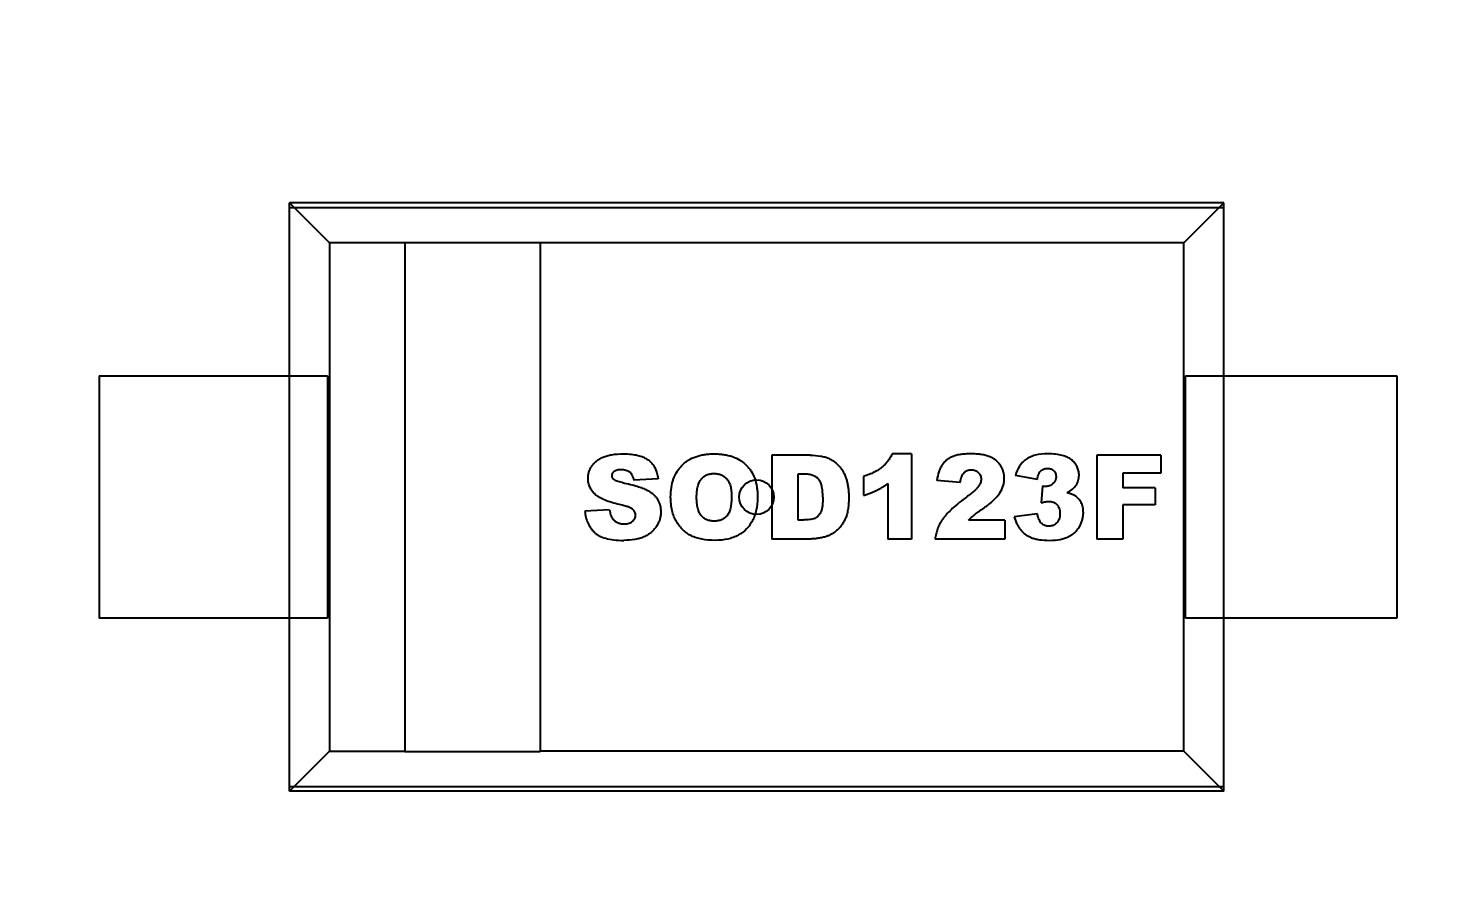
# Model space of a CAD drawing. Header units: inches. Extents: x 398 to 599, y 40 to 151.
# Drawn here: x 554.281 to 558.404, y 79.952 to 82.382 of the extents above; entities that cross this region are included whole.
import ezdxf

# ---------------------------------------------------------------- set-up
doc = ezdxf.new("R2010")
doc.units = ezdxf.units.IN
doc.header["$LTSCALE"] = 1.21
doc.header["$MEASUREMENT"] = 0
doc.header["$PDMODE"] = 3
doc.header["$PDSIZE"] = 0.3125
doc.layers.get('0').update_dxf_attribs({"linetype": 'CONTINUOUS'})
doc.layers.get('Defpoints').update_dxf_attribs({"linetype": 'CONTINUOUS'})
doc.layers.add('DIM', color=3, linetype='CONTINUOUS')
doc.styles.get("Standard").update_dxf_attribs({"font": 'txt', "width": 0.8})
doc.dimstyles.get("Standard").update_dxf_attribs({"dimtxt": 0.15625, "dimasz": 0.1875, "dimexe": 0.125, "dimexo": 0.0625, "dimgap": 0.09, "dimtad": 0, "dimtih": 1, "dimtoh": 1, "dimzin": 4, "dimdsep": 46, "dimtxsty": 'Standard', "dimblk": '_FILLED', "dimblk1": '_FILLED', "dimblk2": '_FILLED', "dimcen": 0.09, "dimazin": 1, "dimtp": 0.01, "dimtm": 0.01, "dimtfac": 1, "dimtofl": 0, "dimtmove": 0, "dimatfit": 3, "dimldrblk": '_FILLED', "dimfxl": 1, "dimtolj": 1, "dimtzin": 4, "dimarcsym": 0})

# ---------------------------------------------------------------- blocks, each defined once
blk = doc.blocks.new('_FILLED')
at = {"color": 0, "linetype": 'ByBlock'}
blk.add_solid([(0, 0), (-1, 0.1667), (-1, -0.1667)], dxfattribs=at)
blk = doc.blocks.new('*D71')
at = {"layer": 'Defpoints', "color": 0}
for p in [(570.261, 87.005), (553.751, 68.4022), (553.751, 64.8591)]:
    blk.add_point(p, dxfattribs=at)
at = {"layer": 'DIM', "color": 0, "lineweight": -2}
for p, q in [((570.261, 86.9425), (570.261, 64.7341)), ((553.751, 68.3397), (553.751, 64.7341)), ((555.751, 64.8591), (559.2494, 64.8591)), ((568.261, 64.8591), (564.7627, 64.8591))]:
    blk.add_line(p, q, dxfattribs=at)
at = {"layer": 'DIM', "color": 0, "lineweight": -2, "xscale": 2, "yscale": 2, "zscale": 2, "rotation": 180}
blk.add_blockref('_FILLED', (553.751, 64.8591), dxfattribs=at)
at = {"layer": 'DIM', "color": 0, "lineweight": -2, "xscale": 2, "yscale": 2, "zscale": 2}
blk.add_blockref('_FILLED', (570.261, 64.8591), dxfattribs=at)
at = {"layer": 'DIM', "color": 0, "insert": (562.006, 64.8591), "char_height": 2, "attachment_point": 5}
blk.add_mtext('\\A1;16.51', dxfattribs=at)

msp = doc.modelspace()

# ---------------------------------------------------------------- linework, layer by layer
at = {"color": 7, "linetype": 'Continuous'}
for p, q in [((555.0348, 80.1783), (555.0348, 81.8782)), ((555.1502, 81.7628), (555.0348, 81.8782)), ((557.7348, 81.8782), (555.0348, 81.8782)), ((557.7348, 81.8646), (555.0348, 81.8646)), ((557.7348, 81.8782), (557.6194, 81.7628)), ((557.7348, 80.1783), (557.7348, 81.8782)), ((555.1502, 81.7628), (555.1502, 80.2939)), ((557.6194, 81.7628), (555.1502, 81.7628)), ((555.3686, 81.7628), (555.3686, 80.2933)), ((555.7595, 81.7628), (555.7595, 80.2933)), ((557.6194, 80.2939), (557.6194, 81.7628)), ((554.4848, 81.3782), (554.4848, 80.6782)), ((554.4848, 81.3782), (555.1448, 81.3782)), ((555.1448, 81.3782), (555.1448, 80.6782)), ((557.6248, 80.6782), (557.6248, 81.3782)), ((557.6248, 81.3782), (558.2348, 81.3782)), ((558.2348, 81.3782), (558.2348, 80.6782)), ((556.8325, 81.1532), (556.7768, 81.1532)), ((556.8325, 81.1532), (556.8325, 80.9071)), ((556.4285, 81.1492), (556.4285, 80.9071)), ((556.5397, 81.1492), (556.4285, 81.1492)), ((557.3678, 81.1492), (557.3678, 80.9071)), ((557.553, 81.1492), (557.3678, 81.1492)), ((557.553, 81.1492), (557.553, 81.097)), ((556.1001, 81.0812), (556.0297, 81.077)), ((556.5036, 81.0948), (556.5036, 80.9624)), ((556.694, 81.0878), (556.694, 81.0334)), ((556.9734, 81.0703), (556.9058, 81.0758)), ((557.1962, 81.0793), (557.1326, 81.0906)), ((557.4428, 81.097), (557.4428, 81.055)), ((557.553, 81.097), (557.4428, 81.097)), ((556.7644, 81.068), (556.7644, 80.9071)), ((557.211, 81.0596), (557.2075, 81.0118)), ((557.5371, 81.055), (557.4428, 81.055)), ((557.5371, 81.055), (557.5371, 81.006)), ((555.9598, 80.9918), (555.8887, 80.9875)), ((557.4428, 81.006), (557.4428, 80.9071)), ((557.5371, 81.006), (557.4428, 81.006)), ((556.5036, 80.9624), (556.5218, 80.9624)), ((557.1025, 80.9617), (556.9974, 80.9617)), ((557.1025, 80.9617), (557.1025, 80.9071)), ((557.1962, 80.9799), (557.1292, 80.9711)), ((556.5396, 80.9071), (556.4285, 80.9071)), ((556.8325, 80.9071), (556.7644, 80.9071)), ((557.1025, 80.9071), (556.9008, 80.9071)), ((557.4428, 80.9071), (557.3678, 80.9071)), ((555.1448, 80.6782), (554.4848, 80.6782)), ((558.2348, 80.6782), (557.6248, 80.6782)), ((555.1502, 80.2939), (555.0348, 80.1785)), ((555.1502, 80.2939), (555.3686, 80.2939)), ((555.3686, 80.2933), (555.7595, 80.2933)), ((557.6194, 80.2939), (555.7595, 80.2939)), ((557.7348, 80.1785), (557.6194, 80.2939)), ((555.0348, 80.1919), (557.7348, 80.1919)), ((557.7348, 80.1783), (555.0348, 80.1783))]:
    msp.add_line(p, q, dxfattribs=at)
msp.add_circle((556.3848, 81.0282), 0.05, dxfattribs=at)
for radius, start, end in [(23, 281.22586, 258.77532), (22.75, 294.44334, 241.13427)]:
    msp.add_arc((553.751, 92.925), radius, start, end, dxfattribs=at)
for points, knots in [([(555.9889, 81.0067), (555.9726, 81.0103), (555.9515, 81.0167), (555.9331, 81.0258), (555.9244, 81.0315), (555.9187, 81.0359), (555.9138, 81.0406), (555.9082, 81.0474), (555.9027, 81.0565), (555.8994, 81.0668), (555.8981, 81.0756), (555.8978, 81.0817), (555.898, 81.0872), (555.8987, 81.0932), (555.9003, 81.1007), (555.9037, 81.1093), (555.9085, 81.1177), (555.9146, 81.1256), (555.922, 81.1326), (555.9308, 81.1387), (555.9408, 81.1439), (555.9526, 81.1481), (555.9711, 81.152), (555.9879, 81.1532), (556.0005, 81.1532)], [0, 0, 0, 0, 0.126004, 0.189006, 0.220507, 0.252007, 0.283329, 0.314651, 0.377294, 0.439937, 0.471258, 0.50258, 0.523193, 0.543806, 0.585033, 0.62626, 0.667486, 0.708856, 0.750225, 0.791594, 0.832963, 0.874722, 0.916482, 1, 1, 1, 1]), ([(556.0005, 81.1532), (556.016, 81.1532), (556.0364, 81.1511), (556.0581, 81.1439), (556.0716, 81.1364), (556.0826, 81.1266), (556.0938, 81.11), (556.0985, 81.0937), (556.1001, 81.0812)], [0, 0, 0, 0, 0.250246, 0.375369, 0.500493, 0.625369, 0.750246, 1, 1, 1, 1]), ([(556.1365, 81.0281), (556.1365, 81.0379), (556.1378, 81.0565), (556.1441, 81.0811), (556.1527, 81.099), (556.1616, 81.1117), (556.1693, 81.1204), (556.178, 81.1281), (556.1906, 81.1371), (556.2049, 81.144), (556.2208, 81.1488), (556.2336, 81.1514), (556.2449, 81.1526), (556.2543, 81.1532), (556.2617, 81.1533), (556.2691, 81.1532), (556.2787, 81.1526), (556.2903, 81.1514), (556.3032, 81.1489), (556.3194, 81.1441), (556.3338, 81.1374), (556.3464, 81.1286), (556.3551, 81.121), (556.3628, 81.1124), (556.3716, 81.1), (556.3801, 81.0824), (556.3852, 81.0622), (556.3872, 81.0444), (556.3876, 81.034), (556.3876, 81.0283), (556.3876, 81.0275)], [0, 0, 0, 0, 0.06129, 0.122581, 0.183871, 0.214517, 0.245162, 0.275806, 0.306451, 0.367739, 0.398384, 0.429028, 0.459673, 0.474995, 0.490317, 0.506016, 0.521715, 0.553113, 0.584511, 0.615909, 0.678705, 0.710103, 0.741501, 0.773132, 0.804764, 0.868026, 0.931289, 0.962921, 0.994552, 1, 1, 1, 1]), ([(556.7768, 81.1532), (556.775, 81.1494), (556.7711, 81.1421), (556.7642, 81.132), (556.7576, 81.1243), (556.7518, 81.1186), (556.7472, 81.1146), (556.7423, 81.1107), (556.735, 81.1058), (556.7247, 81.1), (556.7105, 81.0936), (556.6997, 81.0897), (556.694, 81.0878)], [0, 0, 0, 0, 0.125471, 0.250942, 0.376413, 0.439149, 0.501884, 0.564149, 0.626413, 0.750942, 0.875471, 1, 1, 1, 1]), ([(557.0878, 81.0403), (557.0922, 81.0471), (557.097, 81.0574), (557.1002, 81.0717), (557.1009, 81.0825), (557.1002, 81.0929), (557.0981, 81.1026), (557.0946, 81.1117), (557.0896, 81.1204), (557.0834, 81.1282), (557.0762, 81.1349), (557.0693, 81.1397), (557.0633, 81.1429), (557.0569, 81.1458), (557.048, 81.1488), (557.0373, 81.1509), (557.0277, 81.1521), (557.0201, 81.1528), (557.0133, 81.1531), (557.0076, 81.1532), (557.0033, 81.1532), (556.999, 81.1532), (556.9936, 81.1531), (556.9871, 81.1528), (556.9798, 81.1521), (556.9706, 81.1509), (556.9624, 81.1491), (556.955, 81.1468), (556.95, 81.1447), (556.9454, 81.1425), (556.9395, 81.1392), (556.9328, 81.1345), (556.9259, 81.1279), (556.9201, 81.1204), (556.9154, 81.1116), (556.91, 81.0979), (556.9072, 81.0853), (556.9058, 81.0758)], [0, 0, 0, 0, 0.076661, 0.114992, 0.153323, 0.189154, 0.224984, 0.260815, 0.296646, 0.332477, 0.368308, 0.404139, 0.422054, 0.43997, 0.476336, 0.512702, 0.530885, 0.549068, 0.567251, 0.576343, 0.585434, 0.594093, 0.602752, 0.620069, 0.637386, 0.654703, 0.689338, 0.706655, 0.723972, 0.741191, 0.75841, 0.792848, 0.827286, 0.861724, 0.896293, 0.930862, 1, 1, 1, 1]), ([(557.227, 81.1532), (557.2131, 81.1532), (557.1948, 81.1512), (557.175, 81.1444), (557.1627, 81.1373), (557.1524, 81.1283), (557.141, 81.114), (557.1353, 81.1006), (557.1326, 81.0906)], [0, 0, 0, 0, 0.25, 0.375, 0.5, 0.625, 0.75, 1, 1, 1, 1]), ([(557.2822, 81.0406), (557.288, 81.0438), (557.2981, 81.0506), (557.307, 81.0605), (557.3121, 81.0693), (557.3147, 81.0762), (557.3161, 81.0823), (557.3166, 81.0873), (557.3168, 81.0921), (557.3165, 81.0978), (557.3151, 81.1061), (557.3118, 81.1158), (557.3063, 81.1245), (557.3005, 81.131), (557.2956, 81.1356), (557.2899, 81.1398), (557.2812, 81.1445), (557.2684, 81.1492), (557.2496, 81.1525), (557.2349, 81.1532), (557.227, 81.1532)], [0, 0, 0, 0, 0.094723, 0.189446, 0.235782, 0.282118, 0.328453, 0.351621, 0.374789, 0.413996, 0.453203, 0.531617, 0.610031, 0.649238, 0.688445, 0.72739, 0.766334, 0.844223, 0.922111, 1, 1, 1, 1]), ([(556.5396, 81.1492), (556.5506, 81.1492), (556.5655, 81.1481), (556.5821, 81.1444), (556.593, 81.1405), (556.6026, 81.1356), (556.6143, 81.1277), (556.6243, 81.1177), (556.6326, 81.1061), (556.6378, 81.0968), (556.642, 81.0867), (556.6455, 81.076), (556.6481, 81.0647), (556.65, 81.0531), (556.6509, 81.0432), (556.6512, 81.0352), (556.6513, 81.0278), (556.6512, 81.0195), (556.6506, 81.0076), (556.6493, 80.9941), (556.647, 80.9825), (556.6446, 80.9743), (556.6425, 80.9687), (556.6401, 80.9635), (556.6367, 80.9568), (556.632, 80.949), (556.6255, 80.9405), (556.618, 80.9328), (556.6099, 80.9262), (556.6017, 80.9208), (556.5945, 80.9173), (556.5887, 80.915), (556.5837, 80.9135), (556.5782, 80.9121), (556.5703, 80.9103), (556.5607, 80.9086), (556.5499, 80.9074), (556.543, 80.9071), (556.5396, 80.9071)], [0, 0, 0, 0, 0.04475, 0.067126, 0.089501, 0.111748, 0.133994, 0.178487, 0.20113, 0.223772, 0.246414, 0.269056, 0.29193, 0.314803, 0.337677, 0.349114, 0.36055, 0.378602, 0.396655, 0.432759, 0.468863, 0.486915, 0.504968, 0.523194, 0.541421, 0.577873, 0.614326, 0.650779, 0.687511, 0.724243, 0.760976, 0.779342, 0.797708, 0.822987, 0.848267, 0.898827, 0.949387, 1, 1, 1, 1]), ([(557.1962, 81.0793), (557.1967, 81.0822), (557.1977, 81.0877), (557.1999, 81.0946), (557.2022, 81.0992), (557.2044, 81.1022), (557.2062, 81.1042), (557.2081, 81.1058), (557.2109, 81.1077), (557.2139, 81.1092), (557.2172, 81.1102), (557.2199, 81.1108), (557.2222, 81.1111), (557.2241, 81.1112), (557.2255, 81.1112), (557.2269, 81.1112), (557.2288, 81.1111), (557.231, 81.1108), (557.2334, 81.1103), (557.2365, 81.1093), (557.2394, 81.1079), (557.2419, 81.1061), (557.2436, 81.1046), (557.2452, 81.1029), (557.247, 81.1004), (557.2487, 81.097), (557.2497, 81.0931), (557.2501, 81.0897), (557.2502, 81.087), (557.2501, 81.0842), (557.2497, 81.0815), (557.249, 81.0789), (557.248, 81.0764), (557.2468, 81.0739), (557.2453, 81.0716), (557.2435, 81.0693), (557.2415, 81.0672), (557.2393, 81.0652), (557.2361, 81.0629), (557.2326, 81.0612), (557.2289, 81.06), (557.226, 81.0593), (557.2235, 81.059), (557.2214, 81.0589), (557.22, 81.0588), (557.2189, 81.0589), (557.2177, 81.0589), (557.216, 81.0591), (557.2137, 81.0593), (557.212, 81.0595), (557.211, 81.0596)], [0, 0, 0, 0, 0.040018, 0.080035, 0.120053, 0.140062, 0.160071, 0.180102, 0.200133, 0.240195, 0.260226, 0.280257, 0.300288, 0.310304, 0.320319, 0.329926, 0.339533, 0.358746, 0.37796, 0.397173, 0.4356, 0.454814, 0.474027, 0.493603, 0.513179, 0.55233, 0.591482, 0.611057, 0.630633, 0.651079, 0.671525, 0.691971, 0.712416, 0.732862, 0.753308, 0.773754, 0.794199, 0.814933, 0.835667, 0.877134, 0.897868, 0.918601, 0.939335, 0.949702, 0.960069, 0.96506, 0.970051, 0.980034, 0.990017, 1, 1, 1, 1]), ([(555.9974, 81.0701), (555.9908, 81.0715), (555.9828, 81.0737), (555.9766, 81.0763), (555.9739, 81.0778), (555.9724, 81.079), (555.9712, 81.0801), (555.9698, 81.0817), (555.9684, 81.0838), (555.9674, 81.0864), (555.967, 81.0896), (555.9675, 81.0932), (555.9687, 81.0967), (555.9708, 81.0999), (555.9736, 81.1029), (555.9773, 81.1054), (555.9817, 81.1071), (555.9861, 81.1079), (555.9901, 81.1082), (555.9935, 81.1083), (555.9971, 81.1082), (556.0019, 81.1078), (556.0074, 81.1066), (556.0132, 81.1043), (556.0197, 81.1), (556.0258, 81.092), (556.0287, 81.0825), (556.0297, 81.077)], [0, 0, 0, 0, 0.06184, 0.09276, 0.108221, 0.123681, 0.139196, 0.154711, 0.185741, 0.216772, 0.247802, 0.290469, 0.333135, 0.375802, 0.418469, 0.461135, 0.503802, 0.546469, 0.567802, 0.589136, 0.614815, 0.640494, 0.691852, 0.74321, 0.794568, 0.897284, 1, 1, 1, 1]), ([(555.9974, 81.0701), (556.0056, 81.0684), (556.0208, 81.065), (556.0401, 81.0596), (556.0532, 81.0551), (556.062, 81.0514), (556.0676, 81.0487), (556.0727, 81.0459), (556.0791, 81.042), (556.0861, 81.0367), (556.0931, 81.0296), (556.0986, 81.0219), (556.1028, 81.0136), (556.1059, 81.0049), (556.1077, 80.9958), (556.1082, 80.9874), (556.108, 80.9803), (556.1072, 80.9728), (556.1051, 80.9636), (556.1011, 80.9532), (556.0954, 80.943), (556.0883, 80.9337), (556.08, 80.9257), (556.0704, 80.9189), (556.0595, 80.9132), (556.0472, 80.9087), (556.0288, 80.9045), (556.0127, 80.9032), (556.001, 80.9032)], [0, 0, 0, 0, 0.038211, 0.076422, 0.114632, 0.133738, 0.152843, 0.172122, 0.1914, 0.229958, 0.268515, 0.307072, 0.345205, 0.383338, 0.421471, 0.459604, 0.481926, 0.504248, 0.548891, 0.593535, 0.638178, 0.683208, 0.728237, 0.773267, 0.818296, 0.863722, 0.909148, 1, 1, 1, 1]), ([(556.2115, 81.0274), (556.2115, 81.0336), (556.2121, 81.045), (556.2146, 81.0596), (556.2182, 81.0695), (556.2219, 81.0762), (556.2251, 81.0805), (556.2287, 81.0842), (556.2338, 81.0886), (556.2394, 81.0919), (556.2457, 81.0942), (556.2506, 81.0955), (556.255, 81.0961), (556.2586, 81.0963), (556.2615, 81.0964), (556.2644, 81.0963), (556.2682, 81.0961), (556.2727, 81.0955), (556.2779, 81.0942), (556.2843, 81.0919), (556.2901, 81.0886), (556.2953, 81.0844), (556.2989, 81.0807), (556.3021, 81.0765), (556.3059, 81.07), (556.3095, 81.0606), (556.3117, 81.0492), (556.3125, 81.0389), (556.3127, 81.0334), (556.3127, 81.0306)], [0, 0, 0, 0, 0.061888, 0.123775, 0.185663, 0.216607, 0.247551, 0.277999, 0.308447, 0.369343, 0.399791, 0.430239, 0.460687, 0.475911, 0.491135, 0.507007, 0.522879, 0.554622, 0.586366, 0.61811, 0.681597, 0.713341, 0.745084, 0.776949, 0.808813, 0.872542, 0.936271, 0.968136, 1, 1, 1, 1]), ([(556.5762, 81.0278), (556.5762, 81.0342), (556.5757, 81.046), (556.5734, 81.0606), (556.5702, 81.0703), (556.5668, 81.0766), (556.5639, 81.0805), (556.5605, 81.0838), (556.5553, 81.0877), (556.5475, 81.0914), (556.5379, 81.0936), (556.5292, 81.0946), (556.523, 81.0948), (556.5175, 81.0948), (556.5113, 81.0948), (556.5067, 81.0948), (556.5036, 81.0948)], [0, 0, 0, 0, 0.107908, 0.215817, 0.323725, 0.377679, 0.431633, 0.485587, 0.539541, 0.64745, 0.755358, 0.809312, 0.863266, 0.89745, 0.931633, 1, 1, 1, 1]), ([(556.9734, 81.0703), (556.9744, 81.0771), (556.9765, 81.0858), (556.9806, 81.0944), (556.9843, 81.0992), (556.9886, 81.1027), (556.9935, 81.1053), (556.9981, 81.1066), (557.002, 81.1071), (557.0051, 81.1072), (557.0082, 81.1071), (557.012, 81.1066), (557.0165, 81.1054), (557.0214, 81.1029), (557.0257, 81.0994), (557.0293, 81.0952), (557.0318, 81.0907), (557.0333, 81.0858), (557.0339, 81.0805), (557.0333, 81.0752), (557.0318, 81.0698), (557.0297, 81.0652), (557.0274, 81.0615), (557.0255, 81.0587), (557.0232, 81.0557), (557.0191, 81.0513), (557.0124, 81.0449), (557.0016, 81.0359), (556.9926, 81.029), (556.9876, 81.0253)], [0, 0, 0, 0, 0.087997, 0.131996, 0.175994, 0.220012, 0.26403, 0.308049, 0.330058, 0.352067, 0.373245, 0.394424, 0.436781, 0.479138, 0.521495, 0.562588, 0.603681, 0.644774, 0.685867, 0.725134, 0.7644, 0.803667, 0.8233, 0.842933, 0.862567, 0.8822, 0.921467, 0.960733, 1, 1, 1, 1]), ([(556.2647, 80.9032), (556.251, 80.9032), (556.2322, 80.9048), (556.2107, 80.9102), (556.1964, 80.9158), (556.1837, 80.9233), (556.1722, 80.9327), (556.162, 80.944), (556.1529, 80.9571), (556.1455, 80.9721), (556.1386, 80.9944), (556.1365, 81.0139), (556.1365, 81.0281)], [0, 0, 0, 0, 0.166314, 0.24947, 0.332627, 0.415784, 0.498941, 0.582098, 0.665255, 0.748941, 0.832627, 1, 1, 1, 1]), ([(556.3127, 81.0306), (556.3127, 81.0238), (556.3121, 81.0114), (556.3097, 80.9957), (556.3062, 80.9853), (556.3027, 80.9786), (556.2995, 80.9743), (556.296, 80.9707), (556.2922, 80.9676), (556.2881, 80.9649), (556.2836, 80.9627), (556.2787, 80.961), (556.2735, 80.9597), (556.2689, 80.9591), (556.2651, 80.9589), (556.2621, 80.9588), (556.2592, 80.9589), (556.2554, 80.9591), (556.2509, 80.9597), (556.2458, 80.9609), (556.2394, 80.9632), (556.2337, 80.9665), (556.2285, 80.9709), (556.225, 80.9747), (556.2218, 80.979), (556.2181, 80.9857), (556.2146, 80.9956), (556.2121, 81.01), (556.2115, 81.0214), (556.2115, 81.0274)], [0, 0, 0, 0, 0.063337, 0.126675, 0.190013, 0.221682, 0.253351, 0.285081, 0.316811, 0.348541, 0.380271, 0.412001, 0.443732, 0.475462, 0.491327, 0.507192, 0.522581, 0.53797, 0.568749, 0.599527, 0.630305, 0.691862, 0.72264, 0.753418, 0.784241, 0.815064, 0.876709, 0.938355, 1, 1, 1, 1]), ([(556.5762, 81.0278), (556.5762, 81.0229), (556.576, 81.0138), (556.575, 81.0023), (556.5736, 80.9944), (556.5721, 80.9891), (556.5708, 80.9856), (556.5692, 80.9825), (556.5671, 80.9787), (556.564, 80.9745), (556.5605, 80.9711), (556.5575, 80.9689), (556.5551, 80.9675), (556.5525, 80.9662), (556.5483, 80.9648), (556.5421, 80.9635), (556.5329, 80.9626), (556.5257, 80.9624), (556.5218, 80.9624)], [0, 0, 0, 0, 0.081801, 0.163602, 0.245403, 0.286304, 0.327204, 0.369039, 0.410874, 0.494544, 0.578214, 0.620049, 0.661884, 0.704149, 0.746413, 0.830942, 0.915471, 1, 1, 1, 1]), ([(556.694, 81.0334), (556.6978, 81.0345), (556.7052, 81.0369), (556.7136, 81.0399), (556.7198, 81.0424), (556.7243, 81.0443), (556.7278, 81.0458), (556.7305, 81.0471), (556.7325, 81.048), (556.7344, 81.049), (556.737, 81.0503), (556.7403, 81.0521), (556.7442, 81.0544), (556.7495, 81.0576), (556.7562, 81.062), (556.7616, 81.066), (556.7644, 81.068)], [0, 0, 0, 0, 0.125382, 0.250764, 0.313455, 0.376146, 0.438837, 0.470182, 0.501528, 0.532682, 0.563837, 0.626146, 0.688455, 0.750764, 0.875382, 1, 1, 1, 1]), ([(556.9974, 80.9617), (556.999, 80.9632), (557.002, 80.9661), (557.0062, 80.97), (557.0094, 80.9729), (557.0118, 80.975), (557.0135, 80.9764), (557.0154, 80.9778), (557.0185, 80.9803), (557.0234, 80.9839), (557.0297, 80.9885), (557.0349, 80.9922), (557.0381, 80.9944), (557.0412, 80.9966), (557.0449, 80.9992), (557.0502, 81.0031), (557.0565, 81.0079), (557.0634, 81.0136), (557.0717, 81.0211), (557.0805, 81.0301), (557.0857, 81.037), (557.0878, 81.0403)], [0, 0, 0, 0, 0.067818, 0.135635, 0.203453, 0.237361, 0.27127, 0.305179, 0.339088, 0.406905, 0.474723, 0.508631, 0.525586, 0.54254, 0.571131, 0.599723, 0.656905, 0.714088, 0.77127, 0.885635, 1, 1, 1, 1]), ([(557.2315, 80.9032), (557.2428, 80.9032), (557.2581, 80.9046), (557.2753, 80.9089), (557.2865, 80.9135), (557.2963, 80.9193), (557.3049, 80.9262), (557.311, 80.9328), (557.3153, 80.9387), (557.3182, 80.9435), (557.3208, 80.9484), (557.3237, 80.9549), (557.3266, 80.9633), (557.3283, 80.9718), (557.329, 80.9787), (557.3292, 80.9836), (557.329, 80.9881), (557.3287, 80.9935), (557.3276, 80.9997), (557.3256, 81.0067), (557.3226, 81.013), (557.3189, 81.0188), (557.3146, 81.0241), (557.3105, 81.028), (557.3068, 81.0308), (557.3037, 81.0328), (557.2998, 81.0347), (557.2932, 81.0375), (557.287, 81.0394), (557.2822, 81.0406)], [0, 0, 0, 0, 0.098589, 0.147884, 0.197179, 0.246245, 0.295312, 0.344378, 0.368911, 0.393445, 0.417848, 0.44225, 0.491056, 0.539862, 0.564265, 0.588668, 0.608302, 0.627937, 0.667206, 0.706475, 0.745744, 0.785013, 0.824282, 0.863551, 0.883186, 0.90282, 0.927115, 0.95141, 1, 1, 1, 1]), ([(555.8887, 80.9875), (555.8892, 80.9814), (555.8911, 80.9697), (555.8966, 80.9537), (555.9032, 80.9417), (555.9099, 80.933), (555.9155, 80.9268), (555.9219, 80.9212), (555.9322, 80.9148), (555.948, 80.9087), (555.9718, 80.9042), (555.9907, 80.9032), (556.001, 80.9032)], [0, 0, 0, 0, 0.125318, 0.250636, 0.375954, 0.438613, 0.501272, 0.563613, 0.625954, 0.750636, 0.875318, 1, 1, 1, 1]), ([(555.9598, 80.9918), (555.9606, 80.986), (555.9623, 80.9784), (555.9658, 80.9704), (555.9697, 80.9644), (555.9753, 80.9588), (555.9829, 80.9542), (555.9903, 80.952), (555.9968, 80.9511), (556.0017, 80.9509), (556.006, 80.951), (556.0109, 80.9514), (556.0164, 80.9526), (556.0221, 80.9549), (556.0269, 80.9582), (556.0307, 80.9621), (556.0333, 80.9663), (556.0349, 80.9709), (556.0355, 80.9756), (556.035, 80.9804), (556.0334, 80.9847), (556.0313, 80.9881), (556.029, 80.9907), (556.0272, 80.9926), (556.0249, 80.9944), (556.0208, 80.9968), (556.014, 80.9998), (556.0031, 81.0033), (555.9939, 81.0055), (555.9889, 81.0067)], [0, 0, 0, 0, 0.068143, 0.102214, 0.136286, 0.192542, 0.248798, 0.305055, 0.333183, 0.361311, 0.38217, 0.403029, 0.444747, 0.486465, 0.528184, 0.569236, 0.610289, 0.651342, 0.692395, 0.731445, 0.770495, 0.809545, 0.82907, 0.848595, 0.867521, 0.886446, 0.924298, 0.962149, 1, 1, 1, 1]), ([(556.3876, 81.0275), (556.3874, 81.0139), (556.3856, 80.9953), (556.3797, 80.9741), (556.3735, 80.96), (556.3655, 80.9474), (556.3529, 80.9323), (556.3371, 80.9201), (556.3179, 80.9113), (556.2966, 80.9051), (556.2781, 80.9032), (556.2647, 80.9032)], [0, 0, 0, 0, 0.163754, 0.245632, 0.327509, 0.41157, 0.495632, 0.663754, 0.747816, 0.831877, 1, 1, 1, 1]), ([(556.9876, 81.0253), (556.9796, 81.0194), (556.9647, 81.0078), (556.9464, 80.9917), (556.9343, 80.9792), (556.9265, 80.9698), (556.9216, 80.9631), (556.9175, 80.9566), (556.9125, 80.9476), (556.9074, 80.9361), (556.9031, 80.9219), (556.9014, 80.9121), (556.9008, 80.9071)], [0, 0, 0, 0, 0.125, 0.25, 0.375, 0.4375, 0.5, 0.5625, 0.625, 0.75, 0.875, 1, 1, 1, 1]), ([(557.2075, 81.0118), (557.2098, 81.0125), (557.2142, 81.0136), (557.2201, 81.0148), (557.2243, 81.0154), (557.2274, 81.0156), (557.2294, 81.0157), (557.2312, 81.0157), (557.2336, 81.0155), (557.2364, 81.0152), (557.2397, 81.0145), (557.2438, 81.0131), (557.2474, 81.0112), (557.2507, 81.0087), (557.253, 81.0065), (557.255, 81.0041), (557.2574, 81.0005), (557.2592, 80.9964), (557.2604, 80.9919), (557.2611, 80.9883), (557.2615, 80.9851), (557.2616, 80.9825), (557.2616, 80.9804), (557.2616, 80.9784), (557.2615, 80.9757), (557.2611, 80.9725), (557.2604, 80.9689), (557.2591, 80.9644), (557.2572, 80.9602), (557.2548, 80.9565), (557.2526, 80.9539), (557.2503, 80.9516), (557.2469, 80.9489), (557.2433, 80.9469), (557.2394, 80.9455), (557.2364, 80.9447), (557.2332, 80.9443), (557.2299, 80.9441), (557.2267, 80.9442), (557.2226, 80.9447), (557.218, 80.946), (557.2138, 80.948), (557.2108, 80.9501), (557.2086, 80.9518), (557.2066, 80.9539), (557.204, 80.9573), (557.2012, 80.9625), (557.1984, 80.9703), (557.1969, 80.9765), (557.1962, 80.9799)], [0, 0, 0, 0, 0.020704, 0.041407, 0.062111, 0.072463, 0.082815, 0.092382, 0.10195, 0.121085, 0.14022, 0.159356, 0.197626, 0.216761, 0.235896, 0.2553, 0.274704, 0.313512, 0.332916, 0.35232, 0.371723, 0.381425, 0.391127, 0.400689, 0.41025, 0.429372, 0.448495, 0.467618, 0.505863, 0.524986, 0.544108, 0.563466, 0.582824, 0.62154, 0.640898, 0.660256, 0.679615, 0.698973, 0.717639, 0.736306, 0.773639, 0.810973, 0.829639, 0.848306, 0.867268, 0.886229, 0.924153, 0.962076, 1, 1, 1, 1]), ([(557.1292, 80.9711), (557.1314, 80.9635), (557.1354, 80.9532), (557.1421, 80.9413), (557.1479, 80.9334), (557.1545, 80.9264), (557.162, 80.9203), (557.1689, 80.916), (557.1748, 80.913), (557.1794, 80.9109), (557.1844, 80.9091), (557.1916, 80.907), (557.2058, 80.9042), (557.2205, 80.9032), (557.2315, 80.9032)], [0, 0, 0, 0, 0.166421, 0.249632, 0.332842, 0.416053, 0.499264, 0.582474, 0.62408, 0.665685, 0.707474, 0.749264, 0.832842, 1, 1, 1, 1])]:
    msp.add_open_spline(points, degree=3, knots=knots, dxfattribs=at)

# ---------------------------------------------------------------- dimensions: what is measured, and where the dimension line sits
at = {"layer": 'DIM'}
dim = msp.add_linear_dim(base=(553.751, 64.8591), p1=(570.261, 87.005), p2=(553.751, 68.4022), dimstyle='Standard', override={"dimtxt": 2, "dimasz": 2, "dimtih": 0, "dimtoh": 0, "dimzin": 0, "dimcen": 0.198, "dimadec": 0, "dimazin": 0, "dimtp": 0, "dimtm": 0, "dimtdec": 4, "dimtzin": 0}, dxfattribs=at)
dim.commit()
dim.dimension.update_dxf_attribs({"geometry": '*D71', "text_midpoint": (562.006, 64.8591)})

doc.saveas('drawing.dxf')
